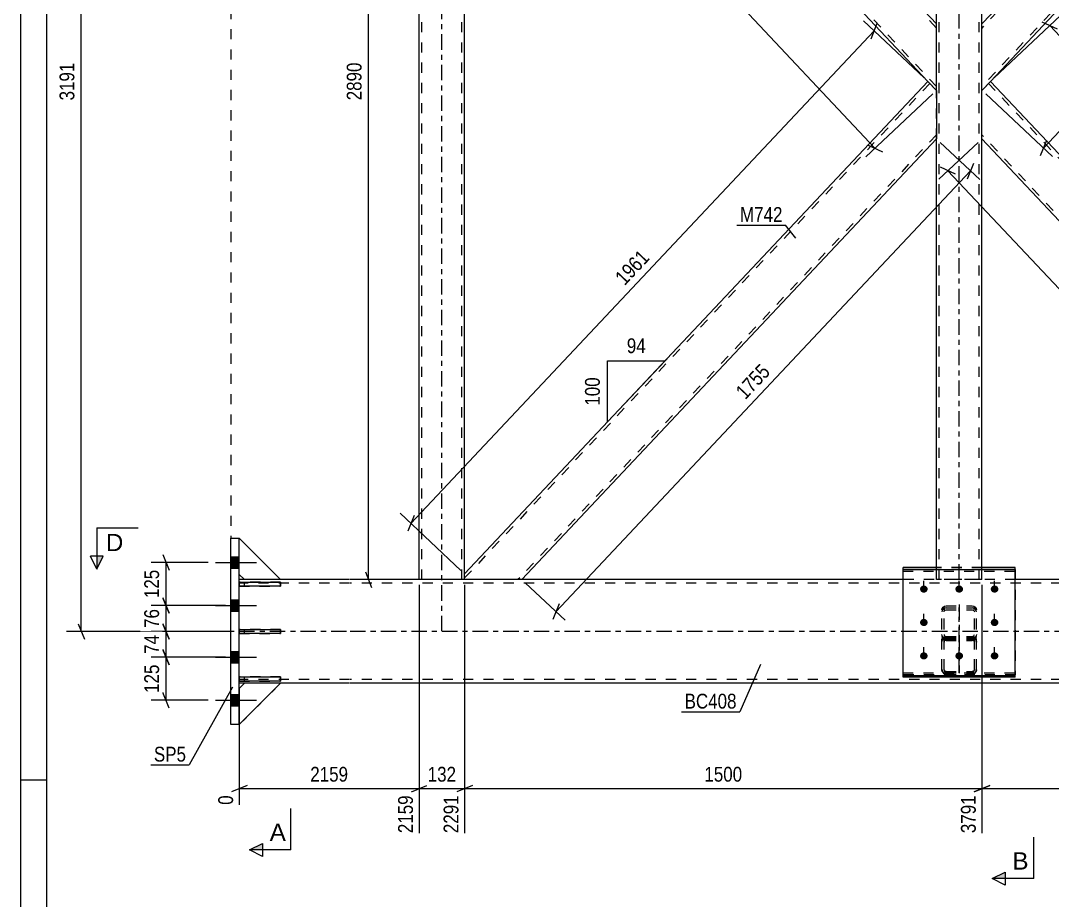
# Model space of a CAD drawing. Header units: millimetres. Extents: x 0 to 841, y 0 to 594.
# Drawn here: x 0 to 199.4, y 125.7 to 295.8 of the extents above; entities that cross this region are included whole.
import ezdxf

# ---------------------------------------------------------------- set-up
doc = ezdxf.new("R2010")
doc.units = ezdxf.units.MM
doc.linetypes.add('DXK_LINE_DOT2', pattern=[3.9198, 1.9599, -1.9599])
doc.linetypes.add('DXK_LINE_DOT3', pattern=[5.9187, 2.979, -0.9799, 0.9799, -0.9799])
doc.styles.add('Arial', font='ARIAL.TTF', dxfattribs={"height": 0.2})
doc.styles.add('Arial Narrow', font='ARIALN.TTF', dxfattribs={"height": 0.2})

# ---------------------------------------------------------------- blocks, each defined once
blk = doc.blocks.new('Unknown-761543589-1133 - 10020')
at = {"color": 5, "linetype": 'Continuous'}
for p, q in [((0, 594), (0, 0)), ((5, 589), (5, 5)), ((5, 149), (0, 149))]:
    blk.add_line(p, q, dxfattribs=at)
blk = doc.blocks.new('Part-761543589-2813 - 2735')
at = {"color": 2, "linetype": 'Continuous'}
for p, q in [((43.26, 187.76), (42.26, 187.76)), ((63.6, 187.76), (50.26, 187.76)), ((170.6, 187.76), (63.7, 187.76)), ((285.43, 187.76), (192.26, 187.76)), ((63.6, 167.76), (42.26, 167.76)), ((299.16, 167.76), (63.7, 167.76))]:
    blk.add_line(p, q, dxfattribs=at)
at = {"color": 7, "linetype": 'DXK_LINE_DOT2'}
for p, q in [((42.26, 167.76), (42.26, 187.76)), ((50.26, 187.76), (43.26, 187.76)), ((192.26, 187.76), (170.6, 187.76)), ((63.6, 187.09), (42.26, 187.09)), ((299.16, 187.09), (63.7, 187.09)), ((63.6, 168.42), (42.26, 168.42)), ((299.16, 168.42), (63.7, 168.42))]:
    blk.add_line(p, q, dxfattribs=at)
at = {"color": 7, "linetype": 'DXK_LINE_DOT3'}
for p, q in [((42.26, 177.76), (63.6, 177.76)), ((63.7, 177.76), (299.16, 177.76))]:
    blk.add_line(p, q, dxfattribs=at)
blk = doc.blocks.new('Part-761543589-2749 - 2735')
at = {"color": 2, "linetype": 'Continuous'}
for p, q in [((42.26, 186.48), (42.26, 187.28)), ((42.26, 187.28), (50.26, 187.28)), ((50.26, 186.48), (42.26, 186.48)), ((50.26, 187.28), (50.26, 186.48))]:
    blk.add_line(p, q, dxfattribs=at)
at = {"color": 7, "linetype": 'DXK_LINE_DOT2'}
blk.add_line((43.26, 186.48), (43.26, 187.28), dxfattribs=at)
blk = doc.blocks.new('Part-761543589-2747 - 2735')
at = {"color": 7, "linetype": 'DXK_LINE_DOT2'}
for p, q in [((50.26, 168.94), (42.26, 168.94)), ((42.26, 168.94), (42.26, 168.14)), ((42.26, 168.14), (50.26, 168.14)), ((43.26, 168.14), (43.26, 168.94)), ((50.26, 168.14), (50.26, 168.94))]:
    blk.add_line(p, q, dxfattribs=at)
blk = doc.blocks.new('Part-761543589-2868 - 2735')
at = {"color": 2, "linetype": 'Continuous'}
for p, q in [((187.47, 284.09), (185.83, 282.35)), ((277.03, 188.86), (187.47, 284.09)), ((185.83, 274.55), (185.83, 282.35)), ((185.83, 273.45), (185.83, 274.55)), ((185.83, 272.99), (185.83, 273.45)), ((265.99, 187.76), (185.83, 272.99)), ((277.03, 187.76), (277.03, 188.86))]:
    blk.add_line(p, q, dxfattribs=at)
at = {"color": 7, "linetype": 'DXK_LINE_DOT2'}
for p, q in [((277.03, 188.08), (187.1, 283.7)), ((185.83, 273.95), (185.83, 274.55)), ((185.83, 273.45), (185.83, 273.95)), ((266.72, 187.76), (185.83, 273.77)), ((277.03, 187.76), (265.99, 187.76))]:
    blk.add_line(p, q, dxfattribs=at)
blk = doc.blocks.new('Bolt-761543589-2739 - 2735')
at = {"color": 1, "linetype": 'DXK_LINE_DOT2'}
for p, q in [((174.6, 185.66), (174.6, 187.55)), ((181.43, 185.66), (181.43, 187.55)), ((188.26, 185.66), (188.26, 187.55)), ((174.6, 179.24), (174.6, 181.13)), ((188.26, 179.24), (188.26, 181.13)), ((174.6, 172.82), (174.6, 174.71)), ((181.43, 172.82), (181.43, 174.71)), ((188.26, 172.82), (188.26, 174.71))]:
    blk.add_line(p, q, dxfattribs=at)
blk = doc.blocks.new('Bolt-761543589-2745 - 2735')
at = {"linetype": 'Continuous'}
for points in [[(174.6, 185.23), (174.44, 185.25), (174.3, 185.29), (174.17, 185.36), (174.05, 185.46), (173.96, 185.58), (173.9, 185.71), (173.87, 185.85), (173.87, 186), (173.9, 186.14), (173.96, 186.27), (174.05, 186.39), (174.17, 186.49), (174.3, 186.56), (174.44, 186.6), (174.6, 186.62), (174.75, 186.6), (174.89, 186.56), (175.03, 186.49), (175.14, 186.39), (175.23, 186.27), (175.29, 186.14), (175.33, 186), (175.33, 185.85), (175.29, 185.71), (175.23, 185.58), (175.14, 185.46), (175.03, 185.36), (174.89, 185.29), (174.75, 185.25)], [(181.43, 185.23), (181.28, 185.25), (181.13, 185.29), (181, 185.36), (180.88, 185.46), (180.79, 185.58), (180.73, 185.71), (180.7, 185.85), (180.7, 186), (180.73, 186.14), (180.79, 186.27), (180.88, 186.39), (181, 186.49), (181.13, 186.56), (181.28, 186.6), (181.43, 186.62), (181.58, 186.6), (181.73, 186.56), (181.86, 186.49), (181.97, 186.39), (182.07, 186.27), (182.13, 186.14), (182.16, 186), (182.16, 185.85), (182.13, 185.71), (182.07, 185.58), (181.97, 185.46), (181.86, 185.36), (181.73, 185.29), (181.58, 185.25)], [(188.26, 185.23), (188.11, 185.25), (187.96, 185.29), (187.83, 185.36), (187.72, 185.46), (187.63, 185.58), (187.57, 185.71), (187.53, 185.85), (187.53, 186), (187.57, 186.14), (187.63, 186.27), (187.72, 186.39), (187.83, 186.49), (187.96, 186.56), (188.11, 186.6), (188.26, 186.62), (188.42, 186.6), (188.56, 186.56), (188.69, 186.49), (188.81, 186.39), (188.9, 186.27), (188.96, 186.14), (188.99, 186), (188.99, 185.85), (188.96, 185.71), (188.9, 185.58), (188.81, 185.46), (188.69, 185.36), (188.56, 185.29), (188.42, 185.25)], [(174.6, 178.77), (174.44, 178.78), (174.3, 178.83), (174.17, 178.9), (174.05, 179), (173.96, 179.12), (173.9, 179.25), (173.87, 179.39), (173.87, 179.54), (173.9, 179.68), (173.96, 179.81), (174.05, 179.93), (174.17, 180.02), (174.3, 180.1), (174.44, 180.14), (174.6, 180.16), (174.75, 180.14), (174.89, 180.1), (175.03, 180.02), (175.14, 179.93), (175.23, 179.81), (175.29, 179.68), (175.33, 179.54), (175.33, 179.39), (175.29, 179.25), (175.23, 179.12), (175.14, 179), (175.03, 178.9), (174.89, 178.83), (174.75, 178.78)], [(188.26, 178.77), (188.11, 178.78), (187.96, 178.83), (187.83, 178.9), (187.72, 179), (187.63, 179.12), (187.57, 179.25), (187.53, 179.39), (187.53, 179.54), (187.57, 179.68), (187.63, 179.81), (187.72, 179.93), (187.83, 180.02), (187.96, 180.1), (188.11, 180.14), (188.26, 180.16), (188.42, 180.14), (188.56, 180.1), (188.69, 180.02), (188.81, 179.93), (188.9, 179.81), (188.96, 179.68), (188.99, 179.54), (188.99, 179.39), (188.96, 179.25), (188.9, 179.12), (188.81, 179), (188.69, 178.9), (188.56, 178.83), (188.42, 178.78)], [(174.6, 172.31), (174.44, 172.32), (174.3, 172.37), (174.17, 172.44), (174.05, 172.54), (173.96, 172.66), (173.9, 172.79), (173.87, 172.93), (173.87, 173.07), (173.9, 173.22), (173.96, 173.35), (174.05, 173.47), (174.17, 173.56), (174.3, 173.64), (174.44, 173.68), (174.6, 173.7), (174.75, 173.68), (174.89, 173.64), (175.03, 173.56), (175.14, 173.47), (175.23, 173.35), (175.29, 173.22), (175.33, 173.07), (175.33, 172.93), (175.29, 172.79), (175.23, 172.66), (175.14, 172.54), (175.03, 172.44), (174.89, 172.37), (174.75, 172.32)], [(181.43, 172.31), (181.28, 172.32), (181.13, 172.37), (181, 172.44), (180.88, 172.54), (180.79, 172.66), (180.73, 172.79), (180.7, 172.93), (180.7, 173.07), (180.73, 173.22), (180.79, 173.35), (180.88, 173.47), (181, 173.56), (181.13, 173.64), (181.28, 173.68), (181.43, 173.7), (181.58, 173.68), (181.73, 173.64), (181.86, 173.56), (181.97, 173.47), (182.07, 173.35), (182.13, 173.22), (182.16, 173.07), (182.16, 172.93), (182.13, 172.79), (182.07, 172.66), (181.97, 172.54), (181.86, 172.44), (181.73, 172.37), (181.58, 172.32)], [(188.26, 172.31), (188.11, 172.32), (187.96, 172.37), (187.83, 172.44), (187.72, 172.54), (187.63, 172.66), (187.57, 172.79), (187.53, 172.93), (187.53, 173.07), (187.57, 173.22), (187.63, 173.35), (187.72, 173.47), (187.83, 173.56), (187.96, 173.64), (188.11, 173.68), (188.26, 173.7), (188.42, 173.68), (188.56, 173.64), (188.69, 173.56), (188.81, 173.47), (188.9, 173.35), (188.96, 173.22), (188.99, 173.07), (188.99, 172.93), (188.96, 172.79), (188.9, 172.66), (188.81, 172.54), (188.69, 172.44), (188.56, 172.37), (188.42, 172.32)]]:
    blk.add_hatch(color=1, dxfattribs=at).paths.add_polyline_path(points)
at = {"color": 1, "linetype": 'Continuous'}
for p, q in [((174.6, 185.29), (174.6, 187.1)), ((181.43, 185.29), (181.43, 187.1)), ((188.26, 185.29), (188.26, 187.1)), ((174.6, 178.83), (174.6, 180.63)), ((188.26, 178.83), (188.26, 180.63)), ((174.6, 172.37), (174.6, 174.17)), ((181.43, 172.37), (181.43, 174.17)), ((188.26, 172.37), (188.26, 174.17))]:
    blk.add_line(p, q, dxfattribs=at)
blk = doc.blocks.new('Part-761543589-2748 - 2735')
at = {"color": 7, "linetype": 'DXK_LINE_DOT2'}
for p, q in [((50.26, 178.11), (42.26, 178.11)), ((42.26, 178.11), (42.26, 177.31)), ((43.26, 177.31), (43.26, 178.11)), ((50.26, 177.31), (50.26, 178.11)), ((42.26, 177.31), (50.26, 177.31))]:
    blk.add_line(p, q, dxfattribs=at)
blk = doc.blocks.new('Part-761543589-2750 - 2735')
at = {"color": 2, "linetype": 'Continuous'}
for p, q in [((42.26, 168.14), (42.26, 168.94)), ((42.26, 168.94), (50.26, 168.94)), ((50.26, 168.14), (42.26, 168.14)), ((50.26, 168.94), (50.26, 168.14))]:
    blk.add_line(p, q, dxfattribs=at)
at = {"color": 7, "linetype": 'DXK_LINE_DOT2'}
blk.add_line((43.26, 168.14), (43.26, 168.94), dxfattribs=at)
blk = doc.blocks.new('Part-761543589-2751 - 2735')
at = {"color": 2, "linetype": 'Continuous'}
for p, q in [((42.26, 177.31), (42.26, 178.11)), ((42.26, 178.11), (50.26, 178.11)), ((50.26, 178.11), (50.26, 177.31)), ((50.26, 177.31), (42.26, 177.31))]:
    blk.add_line(p, q, dxfattribs=at)
at = {"color": 7, "linetype": 'DXK_LINE_DOT2'}
blk.add_line((43.26, 177.31), (43.26, 178.11), dxfattribs=at)
blk = doc.blocks.new('Part-761543589-2752 - 2735')
at = {"color": 2, "linetype": 'Continuous'}
for p, q in [((50.26, 187.76), (42.26, 195.76)), ((43.26, 187.76), (42.26, 188.76)), ((50.26, 187.76), (43.26, 187.76))]:
    blk.add_line(p, q, dxfattribs=at)
at = {"color": 7, "linetype": 'DXK_LINE_DOT2'}
blk.add_line((42.26, 188.76), (42.26, 195.76), dxfattribs=at)
blk = doc.blocks.new('Part-761543589-2753 - 2735')
at = {"color": 7, "linetype": 'DXK_LINE_DOT2'}
for p, q in [((42.26, 188.76), (42.26, 195.76)), ((42.26, 195.76), (50.26, 187.76)), ((43.26, 187.76), (42.26, 188.76)), ((50.26, 187.76), (43.26, 187.76))]:
    blk.add_line(p, q, dxfattribs=at)
blk = doc.blocks.new('Part-761543589-2754 - 2735')
at = {"color": 2, "linetype": 'Continuous'}
for p, q in [((42.26, 166.71), (43.26, 167.71)), ((42.26, 159.71), (50.26, 167.71)), ((50.26, 167.71), (43.26, 167.71)), ((42.26, 159.76), (42.26, 159.71))]:
    blk.add_line(p, q, dxfattribs=at)
at = {"color": 7, "linetype": 'DXK_LINE_DOT2'}
blk.add_line((42.26, 159.71), (42.26, 166.71), dxfattribs=at)
blk = doc.blocks.new('Part-761543589-2755 - 2735')
at = {"color": 7, "linetype": 'DXK_LINE_DOT2'}
for p, q in [((43.26, 167.71), (42.26, 166.71)), ((42.26, 159.71), (50.26, 167.71)), ((50.26, 167.71), (43.26, 167.71)), ((42.26, 166.71), (42.26, 159.71))]:
    blk.add_line(p, q, dxfattribs=at)
blk = doc.blocks.new('Part-761543589-2775 - 2735')
at = {"color": 2, "linetype": 'Continuous'}
for p, q in [((40.6, 159.76), (40.6, 195.76)), ((40.6, 195.76), (42.26, 195.76)), ((42.26, 187.28), (42.26, 195.76)), ((42.26, 178.11), (42.26, 186.48)), ((42.26, 168.94), (42.26, 177.31)), ((42.26, 159.76), (42.26, 168.14)), ((42.26, 159.76), (40.6, 159.76))]:
    blk.add_line(p, q, dxfattribs=at)
at = {"color": 7, "linetype": 'DXK_LINE_DOT2'}
for p, q in [((42.26, 186.48), (42.26, 187.28)), ((42.26, 177.31), (42.26, 178.11)), ((42.26, 168.14), (42.26, 168.94))]:
    blk.add_line(p, q, dxfattribs=at)
blk = doc.blocks.new('Part-761543589-2842 - 2735')
at = {"color": 2, "linetype": 'Continuous'}
for p, q in [((85.83, 379.32), (85.83, 380.42)), ((85.83, 379.32), (175.39, 284.09)), ((177.03, 295.19), (96.87, 380.42)), ((177.03, 282.35), (177.03, 295.19))]:
    blk.add_line(p, q, dxfattribs=at)
at = {"color": 7, "linetype": 'DXK_LINE_DOT2'}
for p, q in [((96.87, 380.42), (85.83, 380.42)), ((177.03, 283.12), (85.83, 380.1)), ((177.03, 294.41), (96.14, 380.42)), ((177.03, 282.35), (175.39, 284.09)), ((177.03, 283.12), (177.03, 283.18))]:
    blk.add_line(p, q, dxfattribs=at)
blk = doc.blocks.new('Part-761543589-2790 - 2735')
at = {"color": 2, "linetype": 'Continuous'}
for p, q in [((177.03, 295.19), (177.03, 380.42)), ((185.83, 295.19), (185.83, 380.42)), ((177.03, 189.71), (177.03, 272.99)), ((185.83, 189.71), (185.83, 272.99))]:
    blk.add_line(p, q, dxfattribs=at)
at = {"color": 7, "linetype": 'DXK_LINE_DOT2'}
for p, q in [((185.83, 380.42), (177.03, 380.42)), ((177.56, 187.76), (177.56, 380.42)), ((185.3, 187.76), (185.3, 380.42)), ((177.03, 272.99), (177.03, 295.19)), ((185.83, 272.99), (185.83, 295.19)), ((177.03, 187.76), (177.03, 189.71)), ((185.83, 187.76), (185.83, 189.71)), ((185.83, 187.76), (177.03, 187.76))]:
    blk.add_line(p, q, dxfattribs=at)
at = {"color": 7, "linetype": 'DXK_LINE_DOT3'}
blk.add_line((181.43, 187.76), (181.43, 380.42), dxfattribs=at)
blk = doc.blocks.new('Part-761543589-2791 - 2735')
at = {"color": 7, "linetype": 'DXK_LINE_DOT2'}
for p, q in [((50.26, 187.28), (42.26, 187.28)), ((42.26, 187.28), (42.26, 186.48)), ((42.26, 186.48), (50.26, 186.48)), ((43.26, 186.48), (43.26, 187.28)), ((50.26, 186.48), (50.26, 187.28))]:
    blk.add_line(p, q, dxfattribs=at)
blk = doc.blocks.new('Part-761543589-2850 - 2735')
at = {"color": 7, "linetype": 'DXK_LINE_DOT3'}
blk.add_line((81.43, 177.76), (81.43, 390.42), dxfattribs=at)
at = {"color": 2, "linetype": 'Continuous'}
for p, q in [((77.03, 187.76), (77.03, 380.42)), ((85.83, 188.86), (85.83, 379.32))]:
    blk.add_line(p, q, dxfattribs=at)
at = {"color": 7, "linetype": 'DXK_LINE_DOT2'}
for p, q in [((77.03, 380.42), (85.83, 380.42)), ((77.56, 187.76), (77.56, 380.42)), ((85.3, 187.76), (85.3, 380.42)), ((85.83, 379.32), (85.83, 380.42)), ((85.83, 187.76), (77.03, 187.76)), ((85.83, 187.76), (85.83, 188.86))]:
    blk.add_line(p, q, dxfattribs=at)
blk = doc.blocks.new('Bolt-761543589-2816 - 2735')
at = {"linetype": 'Continuous'}
for points in [[(40.6, 192.19), (40.6, 189.99), (42.26, 189.99), (42.26, 192.19)], [(40.6, 192.19), (40.6, 189.99), (42.26, 189.99), (42.26, 192.19)], [(40.6, 192.19), (40.6, 189.99), (42.26, 189.99), (42.26, 192.19)], [(40.6, 183.86), (40.6, 181.66), (42.26, 181.66), (42.26, 183.86)], [(40.6, 183.86), (40.6, 181.66), (42.26, 181.66), (42.26, 183.86)], [(40.6, 173.86), (40.6, 171.66), (42.26, 171.66), (42.26, 173.86)], [(40.6, 173.86), (40.6, 171.66), (42.26, 171.66), (42.26, 173.86)], [(40.6, 165.52), (40.6, 163.32), (42.26, 163.32), (42.26, 165.52)], [(40.6, 165.52), (40.6, 163.32), (42.26, 163.32), (42.26, 165.52)], [(40.6, 165.52), (40.6, 163.32), (42.26, 163.32), (42.26, 165.52)]]:
    blk.add_hatch(color=1, dxfattribs=at).paths.add_polyline_path(points)
at = {"color": 1, "linetype": 'Continuous'}
for p, q in [((40.6, 192.19), (42.26, 192.19)), ((40.6, 192.19), (42.26, 192.19)), ((40.6, 192.19), (42.26, 192.19)), ((37.66, 191.09), (45.6, 191.09)), ((37.66, 191.09), (45.6, 191.09)), ((37.66, 191.09), (45.6, 191.09)), ((40.6, 189.99), (42.26, 189.99)), ((40.6, 189.99), (42.26, 189.99)), ((40.6, 189.99), (42.26, 189.99)), ((40.6, 183.86), (42.26, 183.86)), ((40.6, 183.86), (42.26, 183.86)), ((37.66, 182.76), (45.6, 182.76)), ((37.66, 182.76), (45.6, 182.76)), ((40.6, 181.66), (42.26, 181.66)), ((40.6, 181.66), (42.26, 181.66)), ((40.6, 173.86), (42.26, 173.86)), ((40.6, 173.86), (42.26, 173.86)), ((37.66, 172.76), (45.6, 172.76)), ((37.66, 172.76), (45.6, 172.76)), ((40.6, 171.66), (42.26, 171.66)), ((40.6, 171.66), (42.26, 171.66)), ((37.66, 164.42), (45.6, 164.42)), ((37.66, 164.42), (45.6, 164.42)), ((37.66, 164.42), (45.6, 164.42)), ((40.6, 165.52), (42.26, 165.52)), ((40.6, 165.52), (42.26, 165.52)), ((40.6, 165.52), (42.26, 165.52)), ((40.6, 163.32), (42.26, 163.32)), ((40.6, 163.32), (42.26, 163.32)), ((40.6, 163.32), (42.26, 163.32))]:
    blk.add_line(p, q, dxfattribs=at)
blk = doc.blocks.new('Part-761543589-2847 - 2735')
at = {"color": 2, "linetype": 'Continuous'}
for p, q in [((175.39, 284.09), (85.83, 188.86)), ((175.39, 284.09), (177.03, 282.35)), ((177.03, 282.35), (177.03, 272.99)), ((177.03, 272.99), (96.87, 187.76)), ((85.83, 187.9), (85.83, 188.86)), ((85.83, 187.76), (85.83, 187.9))]:
    blk.add_line(p, q, dxfattribs=at)
at = {"color": 7, "linetype": 'DXK_LINE_DOT2'}
for p, q in [((175.76, 283.7), (85.83, 188.08)), ((177.03, 273.77), (96.14, 187.76)), ((96.87, 187.76), (85.83, 187.76))]:
    blk.add_line(p, q, dxfattribs=at)
blk = doc.blocks.new('Part-761543589-2863 - 2735')
at = {"color": 7, "linetype": 'DXK_LINE_DOT2'}
for p, q in [((178.16, 181.8), (178.1, 181.51)), ((178.1, 170.3), (178.1, 181.51)), ((178.33, 182.05), (178.16, 181.8)), ((178.59, 182.21), (178.33, 182.05)), ((178.5, 181.51), (178.53, 181.66)), ((178.5, 170.3), (178.5, 181.51)), ((178.53, 181.66), (178.61, 181.78)), ((178.9, 182.27), (178.59, 182.21)), ((178.61, 181.78), (178.74, 181.86)), ((178.74, 181.86), (178.9, 181.89)), ((178.9, 182.27), (183.96, 182.27)), ((178.9, 181.89), (183.96, 181.89)), ((184.27, 182.21), (183.96, 182.27)), ((183.96, 181.89), (184.12, 181.86)), ((184.12, 181.86), (184.25, 181.78)), ((184.25, 181.78), (184.33, 181.66)), ((184.53, 182.05), (184.27, 182.21)), ((184.33, 181.66), (184.36, 181.51)), ((184.36, 170.3), (184.36, 181.51)), ((184.7, 181.8), (184.53, 182.05)), ((184.76, 181.51), (184.7, 181.8)), ((184.76, 170.3), (184.76, 181.51)), ((178.1, 176.72), (178.16, 176.43)), ((178.1, 175.66), (178.16, 175.98)), ((178.16, 176.43), (178.33, 176.19)), ((178.33, 176.19), (178.59, 176.02)), ((178.53, 176.58), (178.5, 176.72)), ((178.53, 175.82), (178.5, 175.66)), ((178.61, 176.45), (178.53, 176.58)), ((178.61, 175.96), (178.53, 175.82)), ((178.59, 176.44), (178.9, 176.5)), ((178.59, 176.02), (178.9, 175.96)), ((178.74, 176.37), (178.61, 176.45)), ((178.74, 176.05), (178.61, 175.96)), ((178.9, 176.34), (178.74, 176.37)), ((178.9, 176.08), (178.74, 176.05)), ((178.9, 176.5), (183.96, 176.5)), ((178.9, 176.34), (183.96, 176.34)), ((178.9, 176.08), (183.96, 176.08)), ((178.9, 175.96), (183.96, 175.96)), ((183.96, 176.5), (184.27, 176.44)), ((184.12, 176.37), (183.96, 176.34)), ((184.12, 176.05), (183.96, 176.08)), ((183.96, 175.96), (184.27, 176.02)), ((184.25, 176.45), (184.12, 176.37)), ((184.25, 175.96), (184.12, 176.05)), ((184.33, 176.58), (184.25, 176.45)), ((184.33, 175.82), (184.25, 175.96)), ((184.27, 176.02), (184.53, 176.19)), ((184.36, 176.72), (184.33, 176.58)), ((184.36, 175.66), (184.33, 175.82)), ((184.53, 176.19), (184.7, 176.43)), ((184.7, 176.43), (184.76, 176.72)), ((184.7, 175.98), (184.76, 175.66)), ((178.16, 169.98), (178.1, 170.3)), ((178.5, 170.3), (178.53, 170.14)), ((178.53, 170.14), (178.61, 170)), ((178.61, 170), (178.74, 169.91)), ((178.74, 169.91), (178.9, 169.88)), ((178.9, 169.88), (183.96, 169.88)), ((183.96, 169.88), (184.12, 169.91)), ((184.12, 169.91), (184.25, 170)), ((184.25, 170), (184.33, 170.14)), ((184.33, 170.14), (184.36, 170.3)), ((184.76, 170.3), (184.7, 169.98)), ((178.9, 169.45), (178.59, 169.52)), ((178.9, 169.45), (183.96, 169.45)), ((184.27, 169.52), (183.96, 169.45))]:
    blk.add_line(p, q, dxfattribs=at)
at = {"color": 7, "linetype": 'DXK_LINE_DOT3'}
blk.add_line((181.43, 169.72), (181.43, 182.37), dxfattribs=at)
at = {"color": 7, "linetype": 'DXK_LINE_DOT2'}
for centre, start, end in [((178.93, 175.69), 114.1353, 159.0718), ((183.93, 175.69), 20.9282, 65.8647), ((178.93, 170.27), 200.9282, 245.8647), ((183.93, 170.27), 294.1353, 339.0718)]:
    blk.add_arc(centre, 0.824, start, end, dxfattribs=at)
blk = doc.blocks.new('Part-761543589-2872 - 2735')
at = {"color": 7, "linetype": 'DXK_LINE_DOT2'}
for p, q in [((178.1, 181.92), (178.16, 182.2)), ((178.1, 170.41), (178.1, 181.92)), ((178.16, 182.2), (178.33, 182.45)), ((178.33, 182.45), (178.59, 182.61)), ((178.53, 182.06), (178.5, 181.92)), ((178.5, 170.41), (178.5, 181.92)), ((178.61, 182.18), (178.53, 182.06)), ((178.59, 182.61), (178.9, 182.67)), ((178.74, 182.26), (178.61, 182.18)), ((178.9, 182.29), (178.74, 182.26)), ((178.9, 182.67), (183.96, 182.67)), ((178.9, 182.29), (183.96, 182.29)), ((183.96, 182.67), (184.27, 182.61)), ((184.12, 182.26), (183.96, 182.29)), ((184.25, 182.18), (184.12, 182.26)), ((184.33, 182.06), (184.25, 182.18)), ((184.27, 182.61), (184.53, 182.45)), ((184.36, 181.92), (184.33, 182.06)), ((184.36, 170.41), (184.36, 181.92)), ((184.53, 182.45), (184.7, 182.2)), ((184.7, 182.2), (184.76, 181.92)), ((184.76, 170.41), (184.76, 181.92)), ((178.16, 176.87), (178.1, 177.16)), ((178.16, 176.13), (178.1, 175.81)), ((178.33, 176.62), (178.16, 176.87)), ((178.59, 176.46), (178.33, 176.62)), ((178.5, 177.16), (178.53, 177.01)), ((178.5, 175.81), (178.53, 175.97)), ((178.53, 177.01), (178.61, 176.89)), ((178.53, 175.97), (178.61, 176.11)), ((178.9, 176.66), (178.59, 176.59)), ((178.9, 176.4), (178.59, 176.46)), ((178.61, 176.89), (178.74, 176.81)), ((178.61, 176.11), (178.74, 176.2)), ((178.74, 176.81), (178.9, 176.78)), ((178.74, 176.2), (178.9, 176.23)), ((178.9, 176.78), (183.96, 176.78)), ((178.9, 176.66), (183.96, 176.66)), ((178.9, 176.4), (183.96, 176.4)), ((178.9, 176.23), (183.96, 176.23)), ((183.96, 176.78), (184.12, 176.81)), ((184.27, 176.59), (183.96, 176.66)), ((184.27, 176.46), (183.96, 176.4)), ((183.96, 176.23), (184.12, 176.2)), ((184.12, 176.81), (184.25, 176.89)), ((184.12, 176.2), (184.25, 176.11)), ((184.25, 176.89), (184.33, 177.01)), ((184.25, 176.11), (184.33, 175.97)), ((184.53, 176.62), (184.27, 176.46)), ((184.33, 177.01), (184.36, 177.16)), ((184.33, 175.97), (184.36, 175.81)), ((184.7, 176.87), (184.53, 176.62)), ((184.76, 177.16), (184.7, 176.87)), ((184.76, 175.81), (184.7, 176.13)), ((178.1, 170.41), (178.16, 170.09)), ((178.53, 170.25), (178.5, 170.41)), ((178.61, 170.11), (178.53, 170.25)), ((178.59, 169.63), (178.9, 169.56)), ((178.74, 170.02), (178.61, 170.11)), ((178.9, 169.99), (178.74, 170.02)), ((178.9, 169.99), (183.96, 169.99)), ((178.9, 169.56), (183.96, 169.56)), ((184.12, 170.02), (183.96, 169.99)), ((183.96, 169.56), (184.27, 169.63)), ((184.25, 170.11), (184.12, 170.02)), ((184.33, 170.25), (184.25, 170.11)), ((184.36, 170.41), (184.33, 170.25)), ((184.7, 170.09), (184.76, 170.41))]:
    blk.add_line(p, q, dxfattribs=at)
at = {"color": 7, "linetype": 'DXK_LINE_DOT3'}
blk.add_line((181.43, 182.96), (181.43, 169.69), dxfattribs=at)
at = {"color": 7, "linetype": 'DXK_LINE_DOT2'}
for centre, start, end in [((178.93, 175.84), 114.32, 159.2417), ((183.93, 175.84), 20.7583, 65.68), ((178.93, 170.38), 200.7583, 245.68), ((183.93, 170.38), 294.32, 339.2417)]:
    blk.add_arc(centre, 0.827, start, end, dxfattribs=at)
blk = doc.blocks.new('Part-761543589-2878 - 2735')
at = {"color": 2, "linetype": 'Continuous'}
for p, q in [((170.6, 189.71), (192.26, 189.71)), ((170.6, 168.87), (170.6, 189.71)), ((192.26, 168.87), (192.26, 189.71)), ((170.6, 169.22), (192.26, 169.22)), ((192.26, 168.87), (170.6, 168.87))]:
    blk.add_line(p, q, dxfattribs=at)
at = {"color": 7, "linetype": 'DXK_LINE_DOT2'}
blk.add_line((170.6, 189.36), (192.26, 189.36), dxfattribs=at)
blk = doc.blocks.new('Part-761543589-2879 - 2735')
at = {"color": 2, "linetype": 'Continuous'}
for p, q in [((177.03, 190.08), (170.6, 190.08)), ((170.6, 189.71), (170.6, 190.08)), ((177.03, 189.72), (170.6, 189.72)), ((192.26, 190.08), (185.83, 190.08)), ((192.26, 189.72), (185.83, 189.72)), ((192.26, 189.71), (192.26, 190.08))]:
    blk.add_line(p, q, dxfattribs=at)
at = {"color": 7, "linetype": 'DXK_LINE_DOT2'}
for p, q in [((170.6, 169.36), (170.6, 189.71)), ((185.83, 190.08), (177.03, 190.08)), ((185.83, 189.72), (177.03, 189.72)), ((192.26, 189.71), (192.26, 169.36)), ((170.6, 169.72), (192.26, 169.72)), ((192.26, 169.36), (170.6, 169.36))]:
    blk.add_line(p, q, dxfattribs=at)
blk = doc.blocks.new('Part-761543589-2887 - 2735')
at = {"color": 2, "linetype": 'Continuous'}
for p, q in [((265.99, 380.42), (185.83, 295.19)), ((277.03, 379.32), (187.47, 284.09)), ((277.03, 379.32), (277.03, 380.42)), ((185.83, 283.9), (185.83, 295.19)), ((185.83, 282.35), (185.83, 283.9))]:
    blk.add_line(p, q, dxfattribs=at)
at = {"color": 7, "linetype": 'DXK_LINE_DOT2'}
for p, q in [((266.72, 380.42), (185.83, 294.41)), ((277.03, 380.1), (185.83, 283.12)), ((277.03, 380.42), (265.99, 380.42)), ((187.47, 284.09), (185.83, 282.35)), ((185.83, 282.46), (185.83, 283.9)), ((185.83, 283.12), (185.83, 283.18))]:
    blk.add_line(p, q, dxfattribs=at)
blk = doc.blocks.new('Line-761543589-3544 - 2735')
at = {"color": 1, "linetype": 'DXK_LINE_DOT2'}
blk.add_line((40.6, 380.42), (40.6, 195.76), dxfattribs=at)
blk = doc.blocks.new('StraightDimension-761543589-3431 - 2735')
at = {"color": 7, "linetype": 'Continuous'}
for p, q in [((12.33, 388.92), (11.13, 391.92)), ((41.26, 390.42), (8.88, 390.42)), ((11.73, 177.71), (11.73, 390.42)), ((41.26, 177.71), (8.88, 177.71)), ((11.13, 179.21), (12.33, 176.21))]:
    blk.add_line(p, q, dxfattribs=at)
at = {"color": 0}
blk.add_wipeout([(10.98, 288.32), (6.78, 288.32), (6.78, 279.81), (10.98, 279.81)], dxfattribs=at)
at = {"color": 3, "style": 'Arial Narrow'}
blk.add_text('3191', height=2.863, rotation=90.0002, dxfattribs=at).set_placement((10.38, 280.41))
blk = doc.blocks.new('StraightDimension-761543589-2923 - 2735')
at = {"color": 7, "linetype": 'Continuous'}
for p, q in [((177.76, 272.3), (185.39, 265.13)), ((183.05, 265.27), (184.23, 268.28)), ((103.48, 181.54), (183.64, 266.77)), ((97.6, 187.07), (105.23, 179.9)), ((104.07, 183.05), (102.89, 180.04))]:
    blk.add_line(p, q, dxfattribs=at)
at = {"color": 0}
blk.add_wipeout([(145.93, 227.77), (142.87, 230.65), (137.04, 224.45), (140.1, 221.57)], dxfattribs=at)
at = {"color": 3, "style": 'Arial Narrow'}
blk.add_text('1755', height=2.863, rotation=46.7591, dxfattribs=at).set_placement((140.07, 222.42))
blk = doc.blocks.new('StraightDimension-761543589-3020 - 2735')
at = {"color": 7, "linetype": 'Continuous'}
for p, q in [((67.85, 378.92), (66.65, 381.92)), ((76.03, 380.42), (64.4, 380.42)), ((67.25, 187.76), (67.25, 380.42)), ((76.03, 187.76), (64.4, 187.76)), ((66.65, 189.26), (67.85, 186.26))]:
    blk.add_line(p, q, dxfattribs=at)
at = {"color": 0}
blk.add_wipeout([(66.5, 288.35), (62.3, 288.35), (62.3, 279.83), (66.5, 279.83)], dxfattribs=at)
at = {"color": 3, "style": 'Arial Narrow'}
blk.add_text('2890', height=2.863, rotation=90.0002, dxfattribs=at).set_placement((65.9, 280.43))
blk = doc.blocks.new('StraightDimension-761543589-3043 - 2735')
at = {"color": 7, "linetype": 'Continuous'}
for p, q in [((85.1, 378.64), (72.2, 366.5)), ((75.41, 367.46), (72.48, 368.83)), ((73.95, 368.15), (165.15, 271.17)), ((176.3, 281.66), (163.4, 269.53)), ((163.68, 271.85), (166.61, 270.49))]:
    blk.add_line(p, q, dxfattribs=at)
at = {"color": 0}
blk.add_wipeout([(123.01, 317.07), (126.07, 319.95), (120.24, 326.15), (117.18, 323.27)], dxfattribs=at)
at = {"color": 3, "style": 'Arial Narrow'}
blk.add_text('1997', height=2.863, rotation=-46.7591, dxfattribs=at).set_placement((118.02, 323.25))
blk = doc.blocks.new('StraightDimension-761543589-3058 - 2735')
at = {"color": 7, "linetype": 'Continuous'}
for p, q in [((174.66, 284.77), (162.94, 295.8)), ((164.42, 292.34), (165.6, 295.35)), ((75.45, 198.62), (165.01, 293.85)), ((85.1, 189.54), (73.38, 200.57)), ((76.04, 200.12), (74.86, 197.11))]:
    blk.add_line(p, q, dxfattribs=at)
at = {"color": 0}
blk.add_wipeout([(122.6, 249.85), (119.54, 252.72), (113.71, 246.52), (116.77, 243.65)], dxfattribs=at)
at = {"color": 3, "style": 'Arial Narrow'}
blk.add_text('1961', height=2.863, rotation=46.7591, dxfattribs=at).set_placement((116.75, 244.49))
blk = doc.blocks.new('StraightDimension-761543589-3097 - 2735')
at = {"color": 7, "linetype": 'Continuous'}
for p, q in [((277.76, 378.64), (290.65, 366.52)), ((288.31, 366.66), (289.49, 369.66)), ((197.7, 271.18), (288.9, 368.16)), ((186.56, 281.66), (199.45, 269.54)), ((198.29, 272.69), (197.11, 269.68))]:
    blk.add_line(p, q, dxfattribs=at)
at = {"color": 0}
blk.add_wipeout([(245.67, 323.29), (242.61, 326.16), (236.78, 319.96), (239.84, 317.09)], dxfattribs=at)
at = {"color": 3, "style": 'Arial Narrow'}
blk.add_text('1997', height=2.863, rotation=46.7591, dxfattribs=at).set_placement((239.81, 317.93))
blk = doc.blocks.new('StraightDimension-761543589-3112 - 2735')
at = {"color": 7, "linetype": 'Continuous'}
for p, q in [((188.2, 284.77), (201.01, 296.83)), ((200.4, 294.19), (197.47, 295.55)), ((198.94, 294.87), (288.5, 199.64)), ((277.76, 189.54), (290.57, 201.59)), ((287.03, 200.32), (289.96, 198.96))]:
    blk.add_line(p, q, dxfattribs=at)
at = {"color": 0}
blk.add_wipeout([(247.18, 244.67), (250.24, 247.55), (244.41, 253.75), (241.35, 250.87)], dxfattribs=at)
at = {"color": 3, "style": 'Arial Narrow'}
blk.add_text('1961', height=2.863, rotation=-46.7591, dxfattribs=at).set_placement((242.2, 250.85))
blk = doc.blocks.new('StraightDimension-761543589-3151 - 2735')
at = {"color": 7, "linetype": 'Continuous'}
for p, q in [((185.1, 272.3), (177.51, 265.16)), ((180.72, 266.12), (177.79, 267.49)), ((179.25, 266.81), (259.41, 181.57)), ((265.26, 187.07), (257.66, 179.93)), ((257.95, 182.25), (260.88, 180.89))]:
    blk.add_line(p, q, dxfattribs=at)
at = {"color": 0}
blk.add_wipeout([(222.79, 221.6), (225.85, 224.48), (220.02, 230.68), (216.96, 227.8)], dxfattribs=at)
at = {"color": 3, "style": 'Arial Narrow'}
blk.add_text('1755', height=2.863, rotation=-46.7591, dxfattribs=at).set_placement((217.81, 227.78))
blk = doc.blocks.new('StraightDimension-761543589-5731 - 2735')
at = {"color": 7, "linetype": 'Continuous'}
for p, q in [((27.51, 192.59), (28.71, 189.59)), ((36.26, 191.09), (25.26, 191.09)), ((28.11, 182.76), (28.11, 191.09)), ((28.71, 181.26), (27.51, 184.26)), ((39.6, 182.76), (25.26, 182.76))]:
    blk.add_line(p, q, dxfattribs=at)
at = {"color": 0}
blk.add_wipeout([(27.36, 190.27), (23.16, 190.27), (23.16, 183.58), (27.36, 183.58)], dxfattribs=at)
at = {"color": 3, "style": 'Arial Narrow'}
blk.add_text('125', height=2.863, rotation=90.0002, dxfattribs=at).set_placement((26.76, 184.18))
blk = doc.blocks.new('StraightDimension-761543589-5732 - 2735')
at = {"color": 7, "linetype": 'Continuous'}
for p, q in [((27.51, 184.26), (28.71, 181.26)), ((39.6, 182.76), (25.26, 182.76)), ((28.11, 177.71), (28.11, 182.76)), ((41.26, 177.71), (25.26, 177.71)), ((28.71, 176.21), (27.51, 179.21))]:
    blk.add_line(p, q, dxfattribs=at)
at = {"color": 0}
blk.add_wipeout([(27.36, 182.66), (23.16, 182.66), (23.16, 177.81), (27.36, 177.81)], dxfattribs=at)
at = {"color": 3, "style": 'Arial Narrow'}
blk.add_text('76', height=2.863, rotation=90.0002, dxfattribs=at).set_placement((26.76, 178.41))
blk = doc.blocks.new('StraightDimension-761543589-5733 - 2735')
at = {"color": 7, "linetype": 'Continuous'}
for p, q in [((41.26, 177.71), (25.26, 177.71)), ((27.51, 179.21), (28.71, 176.21)), ((28.11, 172.76), (28.11, 177.71)), ((28.71, 171.26), (27.51, 174.26)), ((39.6, 172.76), (25.26, 172.76))]:
    blk.add_line(p, q, dxfattribs=at)
at = {"color": 0}
blk.add_wipeout([(27.36, 177.66), (23.16, 177.66), (23.16, 172.81), (27.36, 172.81)], dxfattribs=at)
at = {"color": 3, "style": 'Arial Narrow'}
blk.add_text('74', height=2.863, rotation=90.0002, dxfattribs=at).set_placement((26.76, 173.41))
blk = doc.blocks.new('StraightDimension-761543589-5734 - 2735')
at = {"color": 7, "linetype": 'Continuous'}
for p, q in [((27.51, 174.26), (28.71, 171.26)), ((39.6, 172.76), (25.26, 172.76)), ((28.11, 164.42), (28.11, 172.76)), ((28.71, 162.92), (27.51, 165.92)), ((36.26, 164.42), (25.26, 164.42))]:
    blk.add_line(p, q, dxfattribs=at)
at = {"color": 0}
blk.add_wipeout([(27.36, 171.93), (23.16, 171.93), (23.16, 165.25), (27.36, 165.25)], dxfattribs=at)
at = {"color": 3, "style": 'Arial Narrow'}
blk.add_text('125', height=2.863, rotation=90.0002, dxfattribs=at).set_placement((26.76, 165.85))
blk = doc.blocks.new('StraightDimension-761543589-8312 - 2735')
at = {"color": 7, "linetype": 'Continuous'}
for p, q in [((185.83, 186.76), (185.83, 138.73)), ((265.99, 186.76), (265.99, 138.73)), ((187.33, 147.94), (184.33, 146.74)), ((264.49, 146.74), (267.49, 147.94)), ((185.83, 147.34), (265.99, 147.34))]:
    blk.add_line(p, q, dxfattribs=at)
at = {"color": 0}
blk.add_wipeout([(230.16, 148.09), (230.16, 152.29), (221.65, 152.29), (221.65, 148.09)], dxfattribs=at)
at = {"color": 0, "linetype": 'Continuous'}
blk.add_wipeout([(265.39, 146.64), (261.19, 146.64), (261.19, 138.13), (265.39, 138.13)], dxfattribs=at)
at = {"color": 3, "style": 'Arial Narrow'}
blk.add_text('1202', height=2.863, dxfattribs=at).set_placement((222.25, 148.69))
at = {"color": 3, "linetype": 'Continuous', "style": 'Arial Narrow'}
blk.add_text('4993', height=2.863, rotation=90.0002, dxfattribs=at).set_placement((264.79, 138.73))
blk = doc.blocks.new('StraightDimension-761543589-8313 - 2735')
at = {"color": 7, "linetype": 'Continuous'}
for p, q in [((85.83, 186.76), (85.83, 138.73)), ((185.83, 186.76), (185.83, 138.73)), ((87.33, 147.94), (84.33, 146.74)), ((184.33, 146.74), (187.33, 147.94)), ((85.83, 147.34), (185.83, 147.34))]:
    blk.add_line(p, q, dxfattribs=at)
at = {"color": 0}
blk.add_wipeout([(140.09, 148.09), (140.09, 152.29), (131.57, 152.29), (131.57, 148.09)], dxfattribs=at)
at = {"color": 0, "linetype": 'Continuous'}
blk.add_wipeout([(185.23, 146.64), (181.03, 146.64), (181.03, 138.13), (185.23, 138.13)], dxfattribs=at)
at = {"color": 3, "style": 'Arial Narrow'}
blk.add_text('1500', height=2.863, dxfattribs=at).set_placement((132.17, 148.69))
at = {"color": 3, "linetype": 'Continuous', "style": 'Arial Narrow'}
blk.add_text('3791', height=2.863, rotation=90.0002, dxfattribs=at).set_placement((184.63, 138.73))
blk = doc.blocks.new('StraightDimension-761543589-8314 - 2735')
at = {"color": 7, "linetype": 'Continuous'}
for p, q in [((77.03, 186.76), (77.03, 138.73)), ((85.83, 186.76), (85.83, 138.73)), ((75.53, 146.74), (78.53, 147.94)), ((87.33, 147.94), (84.33, 146.74)), ((77.03, 147.34), (85.83, 147.34))]:
    blk.add_line(p, q, dxfattribs=at)
at = {"color": 0}
blk.add_wipeout([(84.77, 148.09), (84.77, 152.29), (78.09, 152.29), (78.09, 148.09)], dxfattribs=at)
at = {"color": 0, "linetype": 'Continuous'}
blk.add_wipeout([(85.23, 146.64), (81.03, 146.64), (81.03, 138.13), (85.23, 138.13)], dxfattribs=at)
at = {"color": 3, "style": 'Arial Narrow'}
blk.add_text('132', height=2.863, dxfattribs=at).set_placement((78.69, 148.69))
at = {"color": 3, "linetype": 'Continuous', "style": 'Arial Narrow'}
blk.add_text('2291', height=2.863, rotation=90.0002, dxfattribs=at).set_placement((84.63, 138.73))
blk = doc.blocks.new('StraightDimension-761543589-8315 - 2735')
at = {"color": 7, "linetype": 'Continuous'}
for p, q in [((77.03, 186.76), (77.03, 138.73)), ((42.26, 166.71), (42.26, 144.21)), ((43.76, 147.94), (40.76, 146.74)), ((75.53, 146.74), (78.53, 147.94)), ((42.26, 147.34), (77.03, 147.34))]:
    blk.add_line(p, q, dxfattribs=at)
at = {"color": 0}
blk.add_wipeout([(63.9, 148.09), (63.9, 152.29), (55.39, 152.29), (55.39, 148.09)], dxfattribs=at)
at = {"color": 0, "linetype": 'Continuous'}
for points in [[(41.66, 146.64), (37.46, 146.64), (37.46, 143.61), (41.66, 143.61)], [(76.43, 146.64), (72.23, 146.64), (72.23, 138.13), (76.43, 138.13)]]:
    blk.add_wipeout(points, dxfattribs=at)
at = {"color": 3, "style": 'Arial Narrow'}
blk.add_text('2159', height=2.863, dxfattribs=at).set_placement((55.99, 148.69))
at = {"color": 3, "linetype": 'Continuous', "style": 'Arial Narrow'}
for s, height, p in [('0', 2.86, (41.06, 144.21)), ('2159', 2.863, (75.83, 138.73))]:
    blk.add_text(s, height=height, rotation=90.0002, dxfattribs=at).set_placement(p)
blk = doc.blocks.new('AngleDimension-761543589-8381 - 2735')
at = {"color": 7, "linetype": 'Continuous'}
for p, q in [((113.46, 230.04), (124.56, 230.04)), ((113.46, 218.23), (124.56, 230.04)), ((113.46, 218.23), (113.46, 230.04)), ((125.37, 230.9), (124.56, 230.04))]:
    blk.add_line(p, q, dxfattribs=at)
at = {"color": 0}
for points in [[(121.43, 230.94), (121.43, 235.14), (116.58, 235.14), (116.58, 230.94)], [(112.56, 227.48), (108.36, 227.48), (108.36, 220.79), (112.56, 220.79)]]:
    blk.add_wipeout(points, dxfattribs=at)
at = {"color": 3, "style": 'Arial Narrow'}
blk.add_text('94', height=2.863, dxfattribs=at).set_placement((117.18, 231.54))
blk.add_text('100', height=2.863, rotation=90.0002, dxfattribs=at).set_placement((111.96, 221.39))
blk = doc.blocks.new('Mark-761543589-2809 - 2735')
at = {"color": 0}
blk.add_wipeout([(138.4, 162.82), (138.4, 165.82), (128.35, 165.82), (128.35, 162.82)], dxfattribs=at)
blk.add_wipeout([(138.4, 162.82), (138.4, 165.82), (128.35, 165.82), (128.35, 162.82)], dxfattribs=at)
at = {"color": 30, "linetype": 'Continuous'}
for p in [(143.04, 171.34), (127.75, 162.22)]:
    blk.add_line(p, (139, 162.22), dxfattribs=at)
at = {"color": 3, "style": 'Arial Narrow'}
blk.add_text('BC408', height=2.863, dxfattribs=at).set_placement((128.35, 162.82))
blk = doc.blocks.new('Mark-761543589-2843 - 2735')
at = {"color": 0}
blk.add_wipeout([(147.28, 256.92), (147.28, 259.92), (139.06, 259.92), (139.06, 256.92)], dxfattribs=at)
blk.add_wipeout([(147.28, 256.92), (147.28, 259.92), (139.06, 259.92), (139.06, 256.92)], dxfattribs=at)
at = {"color": 30, "linetype": 'Continuous'}
for p in [(138.46, 256.32), (149.83, 253.76)]:
    blk.add_line(p, (147.88, 256.32), dxfattribs=at)
at = {"color": 3, "style": 'Arial Narrow'}
blk.add_text('M742', height=2.863, dxfattribs=at).set_placement((139.06, 256.92))
blk = doc.blocks.new('SectionMark-761543589-3508 - 2735')
at = {"linetype": 'Continuous'}
blk.add_hatch(color=6, dxfattribs=at).paths.add_polyline_path([(14.73, 192.26), (15.98, 192.26), (14.73, 189.76)])
at = {"color": 6, "linetype": 'Continuous'}
for p, q in [((14.73, 197.76), (22.73, 197.76)), ((14.73, 197.76), (14.73, 189.76)), ((14.73, 189.76), (13.48, 192.26)), ((15.98, 192.26), (13.48, 192.26)), ((14.73, 189.76), (15.98, 192.26))]:
    blk.add_line(p, q, dxfattribs=at)
at = {"color": 0, "linetype": 'Continuous'}
blk.add_wipeout([(19.85, 193.26), (19.85, 196.76), (16.48, 196.76), (16.48, 193.26)], dxfattribs=at)
at = {"color": 3, "linetype": 'Continuous', "style": 'Arial'}
blk.add_text('D', height=3.34, dxfattribs=at).set_placement((16.48, 193.26))
blk = doc.blocks.new('SectionMark-761543589-3512 - 2735')
at = {"linetype": 'Continuous'}
for points in [[(190.33, 410.94), (190.33, 409.69), (187.83, 410.94)], [(190.33, 131.19), (190.33, 129.94), (187.83, 129.94)]]:
    blk.add_hatch(color=6, dxfattribs=at).paths.add_polyline_path(points)
at = {"color": 6, "linetype": 'Continuous'}
for p, q in [((187.83, 410.94), (190.33, 412.19)), ((195.83, 410.94), (187.83, 410.94)), ((187.83, 410.94), (190.33, 409.69)), ((190.33, 409.69), (190.33, 412.19)), ((195.83, 410.94), (195.83, 402.94)), ((195.83, 129.94), (195.83, 137.94)), ((187.83, 129.94), (190.33, 131.19)), ((195.83, 129.94), (187.83, 129.94)), ((190.33, 128.69), (187.83, 129.94)), ((190.33, 131.19), (190.33, 128.69))]:
    blk.add_line(p, q, dxfattribs=at)
at = {"color": 0, "linetype": 'Continuous'}
for points in [[(194.83, 405.69), (194.83, 409.19), (191.72, 409.19), (191.72, 405.69)], [(194.83, 131.69), (194.83, 135.19), (191.72, 135.19), (191.72, 131.69)]]:
    blk.add_wipeout(points, dxfattribs=at)
at = {"color": 3, "linetype": 'Continuous', "style": 'Arial'}
for p in [(191.72, 405.69), (191.72, 131.69)]:
    blk.add_text('B', height=3.34, dxfattribs=at).set_placement(p)
blk = doc.blocks.new('SectionMark-761543589-3532 - 2735')
at = {"linetype": 'Continuous'}
for points in [[(46.76, 410.54), (46.76, 409.29), (44.26, 410.54)], [(46.76, 136.74), (46.76, 135.49), (44.26, 135.49)]]:
    blk.add_hatch(color=6, dxfattribs=at).paths.add_polyline_path(points)
at = {"color": 6, "linetype": 'Continuous'}
for p, q in [((44.26, 410.54), (46.76, 411.79)), ((46.76, 409.29), (46.76, 411.79)), ((52.26, 410.54), (44.26, 410.54)), ((44.26, 410.54), (46.76, 409.29)), ((52.26, 410.54), (52.26, 402.54)), ((52.26, 135.49), (52.26, 143.49)), ((44.26, 135.49), (46.76, 136.74)), ((46.76, 136.74), (46.76, 134.24)), ((52.26, 135.49), (44.26, 135.49)), ((46.76, 134.24), (44.26, 135.49))]:
    blk.add_line(p, q, dxfattribs=at)
at = {"color": 0, "linetype": 'Continuous'}
for points in [[(51.26, 405.29), (51.26, 408.79), (48.15, 408.79), (48.15, 405.29)], [(51.26, 137.24), (51.26, 140.74), (48.15, 140.74), (48.15, 137.24)]]:
    blk.add_wipeout(points, dxfattribs=at)
at = {"color": 3, "linetype": 'Continuous', "style": 'Arial'}
for p in [(48.15, 405.29), (48.15, 137.24)]:
    blk.add_text('A', height=3.34, dxfattribs=at).set_placement(p)
blk = doc.blocks.new('Mark-761543589-8103 - 2735')
at = {"color": 0}
blk.add_wipeout([(31.97, 152.57), (31.97, 155.57), (25.76, 155.57), (25.76, 152.57)], dxfattribs=at)
blk.add_wipeout([(31.97, 152.57), (31.97, 155.57), (25.76, 155.57), (25.76, 152.57)], dxfattribs=at)
at = {"color": 30, "linetype": 'Continuous'}
for p in [(40.95, 166.98), (25.16, 151.97)]:
    blk.add_line(p, (32.57, 151.97), dxfattribs=at)
at = {"color": 3, "style": 'Arial Narrow'}
blk.add_text('SP5', height=2.863, dxfattribs=at).set_placement((25.76, 152.57))

msp = doc.modelspace()

# ---------------------------------------------------------------- block references
for name in ['Unknown-761543589-1133 - 10020', 'Part-761543589-2850 - 2735', 'Line-761543589-3544 - 2735', 'Part-761543589-2842 - 2735', 'Part-761543589-2790 - 2735', 'Part-761543589-2887 - 2735', 'Part-761543589-2847 - 2735', 'Part-761543589-2868 - 2735', 'Part-761543589-2775 - 2735', 'Part-761543589-2752 - 2735', 'Part-761543589-2753 - 2735', 'Bolt-761543589-2816 - 2735', 'Part-761543589-2813 - 2735', 'Part-761543589-2879 - 2735', 'Part-761543589-2878 - 2735', 'Bolt-761543589-2739 - 2735', 'Part-761543589-2749 - 2735', 'Part-761543589-2791 - 2735', 'Bolt-761543589-2745 - 2735', 'Part-761543589-2872 - 2735', 'Part-761543589-2863 - 2735', 'Part-761543589-2748 - 2735', 'Part-761543589-2751 - 2735', 'Part-761543589-2747 - 2735', 'Part-761543589-2750 - 2735', 'Part-761543589-2754 - 2735', 'Part-761543589-2755 - 2735']:
    msp.add_blockref(name, (0, 0))

# ---------------------------------------------------------------- next in the draw order: block references
for name in ['StraightDimension-761543589-3431 - 2735', 'StraightDimension-761543589-3020 - 2735', 'StraightDimension-761543589-3097 - 2735', 'StraightDimension-761543589-2923 - 2735']:
    msp.add_blockref(name, (0, 0))

# ---------------------------------------------------------------- next in the draw order: block references
for name in ['StraightDimension-761543589-3043 - 2735', 'StraightDimension-761543589-3112 - 2735', 'StraightDimension-761543589-5731 - 2735']:
    msp.add_blockref(name, (0, 0))

# ---------------------------------------------------------------- next in the draw order: block references
for name in ['StraightDimension-761543589-3058 - 2735', 'StraightDimension-761543589-3151 - 2735', 'StraightDimension-761543589-5732 - 2735']:
    msp.add_blockref(name, (0, 0))

# ---------------------------------------------------------------- next in the draw order: block references
for name in ['Mark-761543589-2843 - 2735', 'AngleDimension-761543589-8381 - 2735', 'SectionMark-761543589-3508 - 2735', 'StraightDimension-761543589-8312 - 2735', 'StraightDimension-761543589-5733 - 2735']:
    msp.add_blockref(name, (0, 0))

# ---------------------------------------------------------------- next in the draw order: block references
for name in ['StraightDimension-761543589-8313 - 2735', 'StraightDimension-761543589-5734 - 2735']:
    msp.add_blockref(name, (0, 0))

# ---------------------------------------------------------------- next in the draw order: block references
for name in ['SectionMark-761543589-3512 - 2735', 'StraightDimension-761543589-8314 - 2735', 'Mark-761543589-2809 - 2735']:
    msp.add_blockref(name, (0, 0))

# ---------------------------------------------------------------- next in the draw order: block references
msp.add_blockref('StraightDimension-761543589-8315 - 2735', (0, 0))

# ---------------------------------------------------------------- next in the draw order: block references
for name in ['SectionMark-761543589-3532 - 2735', 'Mark-761543589-8103 - 2735']:
    msp.add_blockref(name, (0, 0))

doc.saveas('drawing.dxf')
